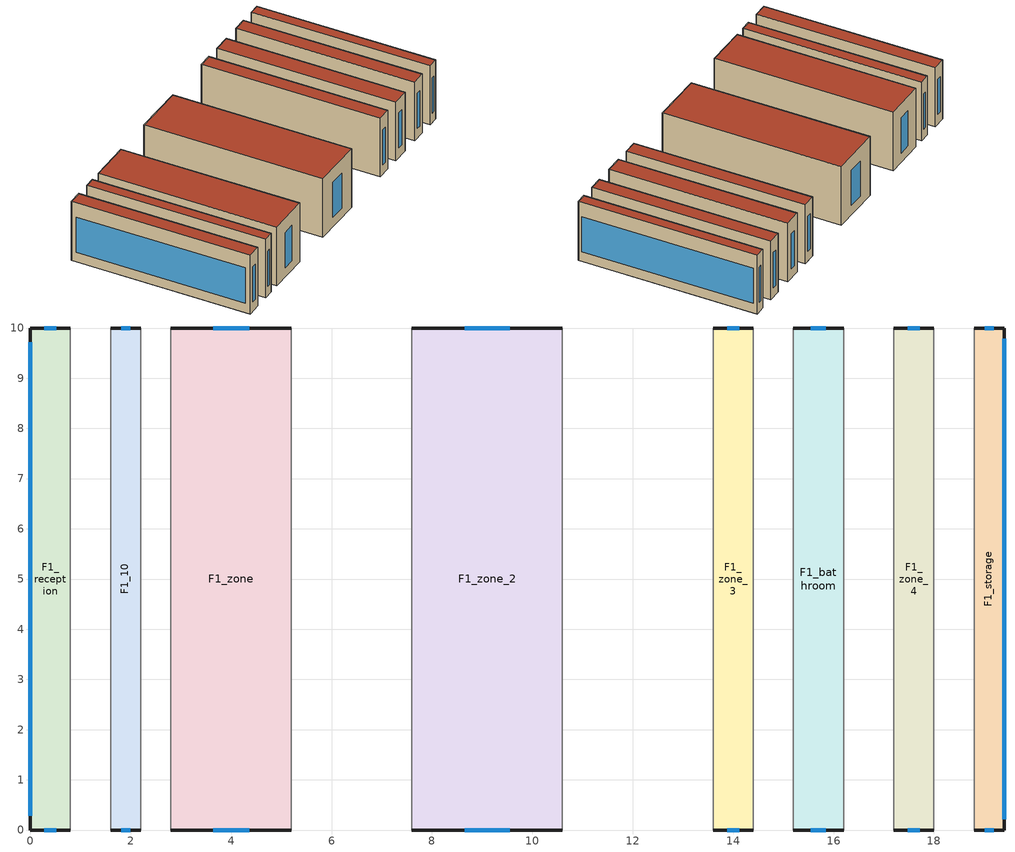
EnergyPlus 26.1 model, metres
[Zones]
F1_reception
 floor ground (ConcreteFloor): 0,0 0,10 0.8,10 0.8,0 z0
 wall outside (ExteriorWall): 0.8,0 0,0 0,10 0.8,10 z0:3.5
 wall adiabatic (InteriorWall): 0.8,10 0.8,0 z0:3.5
 window (ExteriorWindow): 0.52,0 0.28,0 / 0.28,10 0.52,10 / 0,0.28 0,9.72 z0.56:2.66
 roof outside (Roof): 0,10 0.8,10 0.8,0 0,0 z3.5
F1_10
 floor ground (ConcreteFloor): 1.6,0 1.6,10 2.2,10 2.2,0 z0
 wall outside (ExteriorWall): 2.2,0 1.6,0 / 1.6,10 2.2,10 z0:3.5
 wall adiabatic (InteriorWall): 2.2,10 2.2,0 / 1.6,0 1.6,10 z0:3.5
 window (ExteriorWindow): 1.99,0 1.81,0 / 1.81,10 1.99,10 z0.56:2.66
 roof outside (Roof): 1.6,10 2.2,10 2.2,0 1.6,0 z3.5
F1_zone
 floor ground (ConcreteFloor): 2.8,0 2.8,10 5.2,10 5.2,0 z0
 wall outside (ExteriorWall): 5.2,0 2.8,0 / 2.8,10 5.2,10 z0:3.5
 wall adiabatic (InteriorWall): 5.2,10 5.2,0 / 2.8,0 2.8,10 z0:3.5
 window (ExteriorWindow): 4.36,0 3.64,0 / 3.64,10 4.36,10 z0.56:2.66
 roof outside (Roof): 2.8,10 5.2,10 5.2,0 2.8,0 z3.5
F1_zone_2
 floor ground (ConcreteFloor): 7.6,0 7.6,10 10.6,10 10.6,0 z0
 wall outside (ExteriorWall): 10.6,0 7.6,0 / 7.6,10 10.6,10 z0:3.5
 wall adiabatic (InteriorWall): 10.6,10 10.6,0 / 7.6,0 7.6,10 z0:3.5
 window (ExteriorWindow): 9.55,0 8.65,0 / 8.65,10 9.55,10 z0.56:2.66
 roof outside (Roof): 7.6,10 10.6,10 10.6,0 7.6,0 z3.5
F1_zone_3
 floor ground (ConcreteFloor): 13.6,0 13.6,10 14.4,10 14.4,0 z0
 wall outside (ExteriorWall): 14.4,0 13.6,0 / 13.6,10 14.4,10 z0:3.5
 wall adiabatic (InteriorWall): 14.4,10 14.4,0 / 13.6,0 13.6,10 z0:3.5
 window (ExteriorWindow): 14.12,0 13.88,0 / 13.88,10 14.12,10 z0.56:2.66
 roof outside (Roof): 13.6,10 14.4,10 14.4,0 13.6,0 z3.5
F1_bathroom
 floor ground (ConcreteFloor): 15.2,0 15.2,10 16.2,10 16.2,0 z0
 wall outside (ExteriorWall): 16.2,0 15.2,0 / 15.2,10 16.2,10 z0:3.5
 wall adiabatic (InteriorWall): 16.2,10 16.2,0 / 15.2,0 15.2,10 z0:3.5
 window (ExteriorWindow): 15.85,0 15.55,0 / 15.55,10 15.85,10 z0.56:2.66
 roof outside (Roof): 15.2,10 16.2,10 16.2,0 15.2,0 z3.5
F1_zone_4
 floor ground (ConcreteFloor): 17.2,0 17.2,10 18,10 18,0 z0
 wall outside (ExteriorWall): 18,0 17.2,0 / 17.2,10 18,10 z0:3.5
 wall adiabatic (InteriorWall): 18,10 18,0 / 17.2,0 17.2,10 z0:3.5
 window (ExteriorWindow): 17.72,0 17.48,0 / 17.48,10 17.72,10 z0.56:2.66
 roof outside (Roof): 17.2,10 18,10 18,0 17.2,0 z3.5
F1_storage
 floor ground (ConcreteFloor): 18.8,0 18.8,10 19.4,10 19.4,0 z0
 wall outside (ExteriorWall): 18.8,10 19.4,10 19.4,0 18.8,0 z0:3.5
 wall adiabatic (InteriorWall): 18.8,0 18.8,10 z0:3.5
 window (ExteriorWindow): 19.19,0 19.01,0 / 19.01,10 19.19,10 / 19.4,9.79 19.4,0.21 z0.56:2.66
 roof outside (Roof): 18.8,10 19.4,10 19.4,0 18.8,0 z3.5
[Building]
05-fitness-studio: North Axis (deg)=0; Terrain=City; Loads Convergence Tolerance Value=0.04; Temperature Convergence Tolerance Value (deltaC)=0.4; Solar Distribution=FullExteriorWithReflections; Maximum Number of Warmup Days=25; Minimum Number of Warmup Days=6
[Material] Roughness=MediumRough
Name | Thickness (m) | Conductivity (W/m-K) | Density (kg/m3) | Specific Heat (J/kg-K)
Plaster_Interior | 0.02 | 0.8 | 1600 | 1000
Block | 0.2 | 0.58 | 1400 | 1000
EPS_Insulation | 0.05 | 0.04 | 25 | 1400
Render_Exterior | 0.01 | 0.9 | 1800 | 1000
Plaster | 0.015 | 0.8 | 1500 | 1000
Brick_120mm | 0.12 | 0.58 | 1500 | 1000
Waterproof_Membrane | 0.005 | 0.23 | 1100 | 1000
Screed_Slope | 0.04 | 1.4 | 2000 | 1000
XPS_Insulation | 0.06 | 0.035 | 35 | 1400
Concrete_Slab | 0.12 | 1.4 | 2400 | 920
Plaster_Ceiling | 0.015 | 0.8 | 1600 | 1000
Tile | 0.01 | 1 | 1500 | 1000
Screed | 0.05 | 1.4 | 1500 | 1000
Concrete_120mm | 0.12 | 1.4 | 1500 | 1000
[Construction]
ExteriorWall: Plaster_Interior, Block, EPS_Insulation, Render_Exterior
InteriorWall: Plaster, Brick_120mm, Plaster
Roof: Waterproof_Membrane, Screed_Slope, XPS_Insulation, Concrete_Slab, Plaster_Ceiling
ConcreteFloor: Tile, Screed, Concrete_120mm
ExteriorWindow: SimpleWindow
[WindowMaterial:SimpleGlazingSystem]
SimpleWindow: U-Factor (W/m2-K)=2; Solar Heat Gain Coefficient=0.6; Visible Transmittance=0.75
[Zone] Type=1; Multiplier=1; Ceiling Height (m)=autocalculate; Volume (m3)=autocalculate
F1_reception; F1_10; F1_zone; F1_zone_2; F1_zone_3; F1_bathroom; F1_zone_4; F1_storage
[People] Number of People Schedule=Residential_Occupancy; Number of People Calculation Method=People; Number of People=1; Fraction Radiant=0.3; Sensible Heat Fraction=autocalculate; Activity Level Schedule=Activity_Level
Name | Zone
F1_reception_People | F1_reception
F1_10_People | F1_10
F1_zone_People | F1_zone
F1_zone_2_People | F1_zone_2
F1_zone_3_People | F1_zone_3
F1_bathroom_People | F1_bathroom
F1_zone_4_People | F1_zone_4
F1_storage_People | F1_storage
[Lights] Schedule=Residential_Lighting; Design Level Calculation Method=Watts/Area; Watts per Floor Area=8; Return Air Fraction=0; Fraction Radiant=0.72; Fraction Visible=0.18
Name | Zone
F1_reception_Lights | F1_reception
F1_10_Lights | F1_10
F1_zone_Lights | F1_zone
F1_zone_2_Lights | F1_zone_2
F1_zone_3_Lights | F1_zone_3
F1_bathroom_Lights | F1_bathroom
F1_zone_4_Lights | F1_zone_4
F1_storage_Lights | F1_storage
[ElectricEquipment] Schedule=Residential_Equipment; Design Level Calculation Method=Watts/Area; Watts per Floor Area=5; Fraction Latent=0; Fraction Radiant=0.3; Fraction Lost=0
Name | Zone
F1_reception_Equipment | F1_reception
F1_10_Equipment | F1_10
F1_zone_Equipment | F1_zone
F1_zone_2_Equipment | F1_zone_2
F1_zone_3_Equipment | F1_zone_3
F1_bathroom_Equipment | F1_bathroom
F1_zone_4_Equipment | F1_zone_4
F1_storage_Equipment | F1_storage
[ZoneHVAC:IdealLoadsAirSystem] Availability Schedule=HVAC_Availability; Maximum Heating Supply Air Temperature (C)=50; Minimum Cooling Supply Air Temperature (C)=13; Maximum Heating Supply Air Humidity Ratio (kgWater/kgDryAir)=0.0156; Minimum Cooling Supply Air Humidity Ratio (kgWater/kgDryAir)=0.0077; Heating Limit=NoLimit; Cooling Limit=NoLimit; Heating Availability Schedule=Heating_Setpoint_Sched; Cooling Availability Schedule=Cooling_Setpoint_Sched
F1_reception_IdealLoads; F1_10_IdealLoads; F1_zone_IdealLoads; F1_zone_2_IdealLoads; F1_zone_3_IdealLoads; F1_bathroom_IdealLoads; F1_zone_4_IdealLoads; F1_storage_IdealLoads
[Zone equipment]
F1_reception: F1_reception_IdealLoads
F1_10: F1_10_IdealLoads
F1_zone: F1_zone_IdealLoads
F1_zone_2: F1_zone_2_IdealLoads
F1_zone_3: F1_zone_3_IdealLoads
F1_bathroom: F1_bathroom_IdealLoads
F1_zone_4: F1_zone_4_IdealLoads
F1_storage: F1_storage_IdealLoads
[ZoneControl:Thermostat] Control Type Schedule=Thermostat_ControlType
Name | Zone | Control 1
F1_reception_Thermostat | F1_reception | F1_reception_DualSetpoint
F1_10_Thermostat | F1_10 | F1_10_DualSetpoint
F1_zone_Thermostat | F1_zone | F1_zone_DualSetpoint
F1_zone_2_Thermostat | F1_zone_2 | F1_zone_2_DualSetpoint
F1_zone_3_Thermostat | F1_zone_3 | F1_zone_3_DualSetpoint
F1_bathroom_Thermostat | F1_bathroom | F1_bathroom_DualSetpoint
F1_zone_4_Thermostat | F1_zone_4 | F1_zone_4_DualSetpoint
F1_storage_Thermostat | F1_storage | F1_storage_DualSetpoint
[ThermostatSetpoint:DualSetpoint] Heating Setpoint Temperature Schedule=Heating_Setpoint_Sched; Cooling Setpoint Temperature Schedule=Cooling_Setpoint_Sched
F1_reception_DualSetpoint; F1_10_DualSetpoint; F1_zone_DualSetpoint; F1_zone_2_DualSetpoint; F1_zone_3_DualSetpoint; F1_bathroom_DualSetpoint; F1_zone_4_DualSetpoint; F1_storage_DualSetpoint
[Schedule:Compact]
Residential_Occupancy: Through: 12/31, For: Weekdays, Until: 7:00, 1, Until: 9:00, 0.5, Until: 17:00, 0, Until: 23:00, 1, Until: 24:00, 1, For: Weekends Holidays, Until: 8:00, 1, Until: 23:00, 1, Until: 24:00, 1
Residential_Lighting: Through: 12/31, For: Weekdays, Until: 6:00, 0, Until: 8:00, 0.8, Until: 17:00, 0.1, Until: 23:00, 0.8, Until: 24:00, 0.1, For: Weekends Holidays, Until: 7:00, 0, Until: 23:00, 0.6, Until: 24:00, 0.1
Residential_Equipment: Through: 12/31, For: AllDays, Until: 24:00, 0.3
HVAC_Availability: Through: 12/31, For: AllDays, Until: 24:00, 1
Thermostat_ControlType: Through: 12/31, For: AllDays, Until: 24:00, 4
Activity_Level: Through: 12/31, For: AllDays, Until: 24:00, 120
Heating_Setpoint_Sched: Through: 12/31, For: AllDays, Until: 24:00, 20
Cooling_Setpoint_Sched: Through: 12/31, For: AllDays, Until: 24:00, 26
